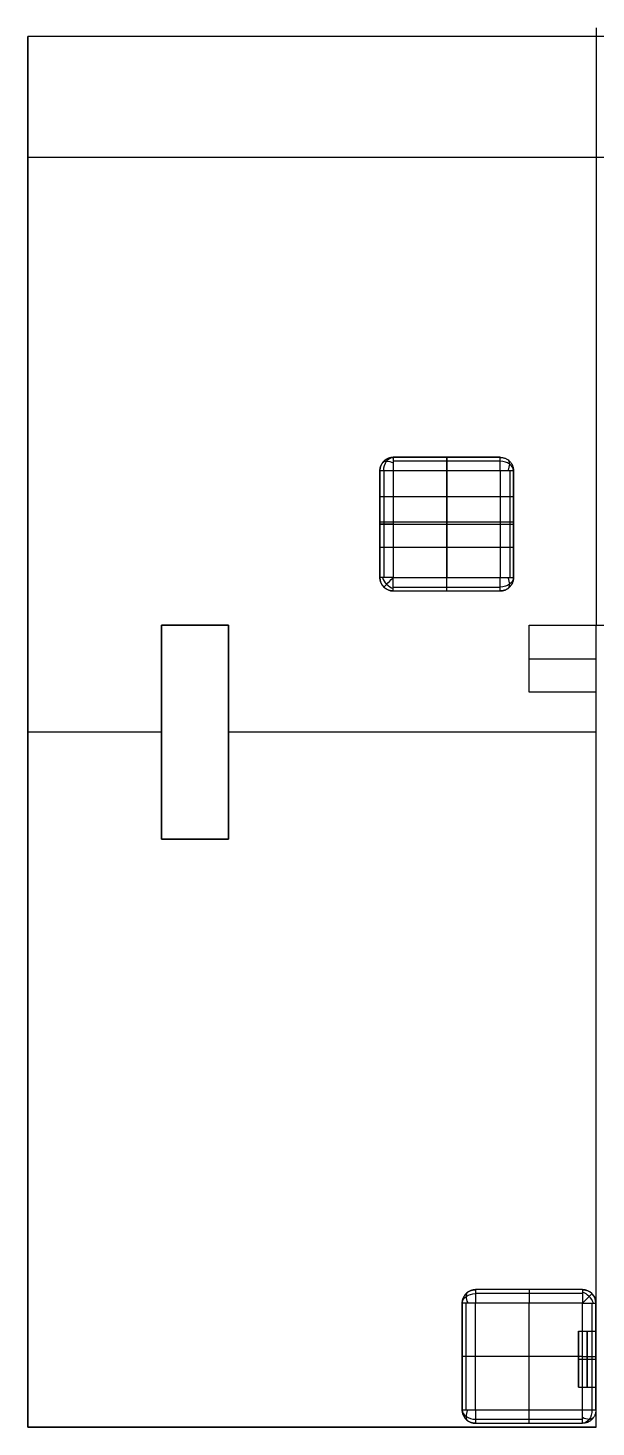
# Model space of a CAD drawing. Header units: millimetres. Extents: x -25 to 100, y -1 to 105.
# Drawn here: x -25 to 17.5, y 0 to 104.7 of the extents above; entities that cross this region are included whole.
import ezdxf

# ---------------------------------------------------------------- set-up
doc = ezdxf.new("R2010")
doc.units = ezdxf.units.MM
for name, color, linetype, true_color in [('Capa1', 1, 'Continuous', 0xff0000), ('Default', 7, 'Continuous', 0x000000), ('tachidou', 70, 'Continuous', 0x7fff00)]:
    doc.layers.add(name, color=color, linetype=linetype, true_color=true_color)

msp = doc.modelspace()

# ---------------------------------------------------------------- linework, layer by layer
at = {"layer": 'Capa1'}
for p, q in [((-25, 95.04, 30), (100, 95.04, 30)), ((12.5, 57.5, 32), (17.5, 57.5, 32)), ((-25, 52.03, 32), (-15, 52.03, 32)), ((-10, 52.03, 32), (17.5, 52.03, 32))]:
    msp.add_line(p, q, dxfattribs=at)
for points in [[(100, 104.06, 30), (37.5, 104.06, 30), (-25, 104.06, 30)], [(-25, 104.06, 30), (-25, 104.06, 31), (-25, 104.06, 32)], [(100, 104.06, 32), (37.5, 104.06, 32), (-25, 104.06, 32)], [(-25, 104.06, 32), (-25, 52.03, 32), (-25, 0, 32)], [(-25, 0, 30), (-25, 52.03, 30), (-25, 104.06, 30)], [(100, 104.06, 31), (37.5, 104.06, 31), (-25, 104.06, 31)], [(-25, 104.06, 31), (-25, 52.03, 31), (-25, 0, 31)], [(-15, 60, 30), (-15, 60, 31), (-15, 60, 32)], [(-10, 60, 30), (-12.5, 60, 30), (-15, 60, 30)], [(-15, 60, 30), (-15, 52, 30), (-15, 44, 30)], [(-15, 60, 32), (-12.5, 60, 32), (-10, 60, 32)], [(-15, 44, 32), (-15, 52, 32), (-15, 60, 32)], [(-12.5, 60, 30), (-12.5, 60, 31), (-12.5, 60, 32)], [(-10, 60, 30), (-10, 60, 31), (-10, 60, 32)], [(-10, 44, 30), (-10, 52, 30), (-10, 60, 30)], [(-10, 60, 32), (-10, 52, 32), (-10, 44, 32)], [(12.5, 60, 32), (15, 60, 32), (17.5, 60, 32)], [(12.5, 55, 32), (12.5, 57.5, 32), (12.5, 60, 32)], [(17.5, 60, 30), (37.5, 60, 30), (57.5, 60, 30)], [(17.5, 60, 32), (17.5, 60, 31), (17.5, 60, 30)], [(17.5, 20, 30), (17.5, 40, 30), (17.5, 60, 30)], [(17.5, 55, 32), (15, 55, 32), (12.5, 55, 32)], [(-25, 52.03, 30), (-25, 52.03, 31), (-25, 52.03, 32)], [(-15, 52, 30), (-15, 52, 31), (-15, 52, 32)], [(-10, 52, 30), (-10, 52, 31), (-10, 52, 32)], [(-15, 44, 30), (-15, 44, 31), (-15, 44, 32)], [(-15, 44, 30), (-12.5, 44, 30), (-10, 44, 30)], [(-10, 44, 32), (-12.5, 44, 32), (-15, 44, 32)], [(-12.5, 44, 30), (-12.5, 44, 31), (-12.5, 44, 32)], [(-10, 44, 30), (-10, 44, 31), (-10, 44, 32)], [(17.5, 30, 32), (17.5, 30, 31), (17.5, 30, 30)], [(17.5, 15, 30), (17.5, 17.5, 30), (17.5, 20, 30)], [(17.5, 0, 32), (17.5, 7.5, 32), (17.5, 15, 32)], [(17.5, 0, 30), (17.5, 7.5, 30), (17.5, 15, 30)], [(-25, 0, 32), (-3.75, 0, 32), (17.5, 0, 32)], [(-25, 0, 30), (-25, 0, 31), (-25, 0, 32)], [(17.5, 0, 30), (-3.75, 0, 30), (-25, 0, 30)], [(-25, 0, 31), (-3.75, 0, 31), (17.5, 0, 31)], [(17.5, 0, 32), (17.5, 0, 31), (17.5, 0, 30)]]:
    msp.add_open_spline(points, degree=2, dxfattribs=at)
at = {"layer": 'Default'}
for p, q in [((2.33, 72.57, 52.64), (10.33, 72.57, 52.64)), ((6.33, 72.57, 31.14), (6.33, 72.57, 74.14)), ((1.33, 71.57, 74.14), (1.33, 63.57, 74.14)), ((1.33, 63.57, 52.64), (1.33, 71.57, 52.64)), ((11.33, 71.57, 74.14), (11.33, 63.57, 74.14)), ((11.33, 63.57, 52.64), (11.33, 71.57, 52.64)), ((1.33, 70.67, 70.14), (1.33, 69.61, 70.14)), ((11.33, 70.47, 70.34), (11.33, 69.6, 70.34)), ((1.33, 67.77, 73.04), (1.33, 67.77, 72.04)), ((1.33, 67.77, 68.24), (1.33, 67.77, 67.24)), ((1.33, 67.57, 74.14), (1.33, 67.57, 73.04)), ((1.33, 67.57, 67.25), (1.33, 67.57, 31.14)), ((11.33, 67.57, 74.14), (11.33, 67.57, 73.24)), ((11.33, 67.57, 67.44), (11.33, 67.57, 31.14)), ((11.33, 67.57, 73.24), (11.33, 67.57, 72.04)), ((11.33, 67.57, 68.25), (11.33, 67.57, 67.44)), ((1.33, 65.81, 70.14), (1.33, 64.87, 70.14)), ((11.33, 65.82, 70.34), (11.33, 64.67, 70.34)), ((2.33, 62.57, 52.64), (10.33, 62.57, 52.64)), ((6.33, 62.57, 74.14), (6.33, 62.57, 31.14)), ((12.49, 10.28, 38.83), (12.49, 10.28, 30)), ((7.49, 1.28, 38.83), (7.49, 9.28, 38.83)), ((17.49, 1.28, 38.83), (17.49, 9.28, 38.83)), ((7.49, 2.38, 35.03), (7.49, 8.18, 35.03)), ((17.49, 7.18, 34.83), (17.49, 7.98, 34.83)), ((16.19, 2.98, 34.83), (16.19, 7.18, 34.83)), ((7.49, 5.28, 38.83), (7.49, 5.28, 37.93)), ((7.49, 5.28, 32.13), (7.49, 5.28, 30)), ((7.49, 5.28, 37.93), (7.49, 5.28, 32.13)), ((17.49, 5.28, 38.83), (17.49, 5.28, 37.73)), ((17.49, 5.28, 31.94), (17.49, 5.28, 30)), ((16.19, 5.08, 36.93), (16.19, 5.08, 32.73)), ((17.49, 5.08, 37.73), (17.49, 5.08, 36.93)), ((17.49, 5.08, 32.73), (17.49, 5.08, 31.93)), ((17.49, 2.18, 34.83), (17.49, 2.98, 34.83)), ((12.49, 0.28, 30), (12.49, 0.28, 38.83))]:
    msp.add_line(p, q, dxfattribs=at)
at = {"layer": 'Default', "extrusion": (0.503912, 0.701531, -0.503912)}
msp.add_arc((39.86, 94.02, 14.02), 1, 0.0045, 70.0972, dxfattribs=at)
at = {"layer": 'Default', "extrusion": (-0.707107, 0, -0.707107)}
msp.add_arc((-71.57, 50.78, -54.07), 1, 90, 180, dxfattribs=at)
at = {"layer": 'Default', "extrusion": (-1, 2.46519e-32, 1.59595e-16)}
msp.add_arc((-71.57, 74.14, -10.33), 1, 90, 180, dxfattribs=at)
at = {"layer": 'Default', "extrusion": (0, -0.707107, 0.707107)}
msp.add_arc((10.33, 103.03, 1.82), 1, 0, 90, dxfattribs=at)
at = {"layer": 'Default', "extrusion": (-0.701531, 0.503912, 0.503912)}
msp.add_arc((-64.15, 47.23, 66.18), 1, 109.9028, 179.9955, dxfattribs=at)
at = {"layer": 'Default', "extrusion": (-2.22045e-16, -1, 2.22045e-16)}
msp.add_arc((2.33, 74.14, -71.57), 1, 90, 180, dxfattribs=at)
at = {"layer": 'Default'}
for centre, start, end in [((2.33, 63.57, 74.14), 180, 270), ((16.49, 9.28, 38.83), 0, 90)]:
    msp.add_arc(centre, 1, start, end, dxfattribs=at)
at = {"layer": 'Default', "extrusion": (0.503912, 0.503912, 0.701531)}
msp.add_arc((43.3, 20.15, 85.22), 1, 54.9537, 125.0463, dxfattribs=at)
at = {"layer": 'Default', "extrusion": (-0.707107, 0.707107, 0)}
msp.add_arc((-46.59, 74.14, 43.3), 1, 0, 90, dxfattribs=at)
at = {"layer": 'Default', "extrusion": (-1, -5.7932e-30, 1.77636e-15)}
msp.add_arc((-63.57, 74.14, -10.33), 1, 0, 90, dxfattribs=at)
at = {"layer": 'Default', "extrusion": (0, -0.707107, -0.707107)}
msp.add_arc((10.33, 7.48, -97.38), 1, 0, 90, dxfattribs=at)
at = {"layer": 'Default', "extrusion": (-0.701531, -0.503912, 0.503912)}
msp.add_arc((-45.6, 86.96, -1.92), 1, 0.0045, 70.0972, dxfattribs=at)
at = {"layer": 'Default', "extrusion": (0, 0.707107, -0.707107)}
msp.add_arc((-8.49, 34.02, -20.9), 1, 0, 90, dxfattribs=at)
at = {"layer": 'Default', "extrusion": (0.701531, 0.503912, 0.503912)}
msp.add_arc((2.59, 27.34, 30.2), 1, 0.0045, 70.0972, dxfattribs=at)
at = {"layer": 'Default', "extrusion": (1, -5.1769e-31, 0)}
msp.add_arc((9.28, 38.83, 8.49), 1, 0, 90, dxfattribs=at)
at = {"layer": 'Default', "extrusion": (-0.503912, -0.503912, 0.701531)}
msp.add_arc((5.1, 40.46, 14.26), 1, 54.9537, 125.0463, dxfattribs=at)
at = {"layer": 'Default', "extrusion": (0.707107, -0.707107, 0)}
msp.add_arc((18.22, 38.83, 5.1), 1, 0, 90, dxfattribs=at)
at = {"layer": 'Default', "extrusion": (0, 0.707107, 0.707107)}
msp.add_arc((-8.49, 26.55, 28.37), 1, 0, 90, dxfattribs=at)
at = {"layer": 'Default', "extrusion": (0.701531, -0.503912, 0.503912)}
msp.add_arc((5.99, 30.45, 24.88), 1, 109.9028, 179.9955, dxfattribs=at)
at = {"layer": 'Default', "extrusion": (1, -1.59595e-16, 1.59595e-16)}
msp.add_arc((1.28, 38.83, 8.49), 1, 90, 180, dxfattribs=at)
at = {"layer": 'Default', "extrusion": (-8.88178e-16, 1, 2.22045e-16)}
msp.add_arc((-16.49, 38.83, 1.28), 1, 90, 180, dxfattribs=at)
at = {"layer": 'Default', "extrusion": (0.707107, 0, -0.707107)}
msp.add_arc((1.28, 39.12, -15.8), 1, 90, 180, dxfattribs=at)
at = {"layer": 'Default', "extrusion": (-0.503912, -0.701531, -0.503912)}
msp.add_arc((12.64, 28.17, -28.78), 1, 0.0045, 70.0972, dxfattribs=at)
at = {"layer": 'Default'}
for points in [[(1.33, 71.57, 31.14), (1.33, 72.57, 31.14), (2.33, 72.57, 31.14)], [(1.33, 71.57, 74.14), (1.33, 72.57, 74.14), (2.33, 72.57, 74.14)], [(2.33, 72.57, 52.64), (1.33, 72.57, 52.64), (1.33, 71.57, 52.64)], [(2.33, 72.57, 74.14), (2.33, 72.57, 75.14), (2.33, 71.57, 75.14)], [(6.33, 72.57, 74.14), (6.33, 72.57, 75.14), (6.33, 71.57, 75.14)], [(10.33, 72.57, 31.14), (11.33, 72.57, 31.14), (11.33, 71.57, 31.14)], [(10.33, 72.57, 74.14), (11.33, 72.57, 74.14), (11.33, 71.57, 74.14)], [(10.33, 72.57, 52.64), (11.33, 72.57, 52.64), (11.33, 71.57, 52.64)], [(11.33, 71.57, 74.14), (11.33, 71.57, 75.14), (10.33, 71.57, 75.14)], [(1.33, 67.77, 67.24), (1.33, 64.87, 67.24), (1.33, 64.87, 70.14)], [(2.33, 67.57, 75.14), (1.33, 67.57, 75.14), (1.33, 67.57, 74.14)], [(10.33, 67.57, 75.14), (11.33, 67.57, 75.14), (11.33, 67.57, 74.14)], [(2.33, 62.57, 31.14), (1.33, 62.57, 31.14), (1.33, 63.57, 31.14)], [(2.33, 63.57, 75.14), (1.33, 63.57, 75.14), (1.33, 63.57, 74.14)], [(2.33, 62.57, 52.64), (1.33, 62.57, 52.64), (1.33, 63.57, 52.64)], [(2.33, 62.57, 74.14), (2.33, 62.57, 75.14), (2.33, 63.57, 75.14)], [(6.33, 62.57, 74.14), (6.33, 62.57, 75.14), (6.33, 63.57, 75.14)], [(11.33, 63.57, 31.14), (11.33, 62.57, 31.14), (10.33, 62.57, 31.14)], [(11.33, 63.57, 74.14), (11.33, 62.57, 74.14), (10.33, 62.57, 74.14)], [(10.33, 63.57, 75.14), (11.33, 63.57, 75.14), (11.33, 63.57, 74.14)], [(10.33, 62.57, 52.64), (11.33, 62.57, 52.64), (11.33, 63.57, 52.64)], [(7.49, 9.28, 38.83), (7.49, 10.28, 38.83), (8.49, 10.28, 38.83)], [(8.49, 10.28, 30), (7.49, 10.28, 30), (7.49, 9.28, 30)], [(12.49, 10.28, 38.83), (12.49, 10.28, 39.83), (12.49, 9.28, 39.83)], [(16.49, 10.28, 38.83), (16.49, 10.28, 39.83), (16.49, 9.28, 39.83)], [(16.49, 10.28, 30), (17.49, 10.28, 30), (17.49, 9.28, 30)], [(8.49, 9.28, 39.83), (7.49, 9.28, 39.83), (7.49, 9.28, 38.83)], [(16.49, 9.28, 39.83), (17.49, 9.28, 39.83), (17.49, 9.28, 38.83)], [(17.49, 5.08, 31.93), (17.49, 7.98, 31.93), (17.49, 7.98, 34.83)], [(8.49, 5.28, 39.83), (7.49, 5.28, 39.83), (7.49, 5.28, 38.83)], [(16.49, 5.28, 39.83), (17.49, 5.28, 39.83), (17.49, 5.28, 38.83)], [(8.49, 0.28, 38.83), (7.49, 0.28, 38.83), (7.49, 1.28, 38.83)], [(7.49, 1.28, 38.83), (7.49, 1.28, 39.83), (8.49, 1.28, 39.83)], [(7.49, 1.28, 30), (7.49, 0.28, 30), (8.49, 0.28, 30)], [(12.49, 0.28, 38.83), (12.49, 0.28, 39.83), (12.49, 1.28, 39.83)], [(17.49, 1.28, 38.83), (17.49, 0.28, 38.83), (16.49, 0.28, 38.83)], [(16.49, 0.28, 38.83), (16.49, 0.28, 39.83), (16.49, 1.28, 39.83)], [(17.49, 1.28, 30), (17.49, 0.28, 30), (16.49, 0.28, 30)]]:
    msp.add_rational_spline(points, [1, 0.707106781187, 1], degree=2, dxfattribs=at)
for points in [[(1.62, 72.27, 31.14), (1.62, 72.27, 52.64), (1.62, 72.27, 74.14)], [(2.33, 72.57, 31.14), (6.33, 72.57, 31.14), (10.33, 72.57, 31.14)], [(10.33, 72.57, 74.14), (6.33, 72.57, 74.14), (2.33, 72.57, 74.14)], [(2.33, 72.57, 31.14), (2.33, 72.57, 52.64), (2.33, 72.57, 74.14)], [(10.33, 72.27, 74.85), (6.33, 72.27, 74.85), (2.33, 72.27, 74.85)], [(6.33, 62.57, 31.14), (6.33, 67.57, 31.14), (6.33, 72.57, 31.14)], [(10.33, 72.57, 31.14), (10.33, 72.57, 52.64), (10.33, 72.57, 74.14)], [(11.04, 72.27, 31.14), (11.04, 72.27, 52.64), (11.04, 72.27, 74.14)], [(1.33, 63.57, 31.14), (1.33, 67.57, 31.14), (1.33, 71.57, 31.14)], [(1.33, 71.57, 31.14), (1.33, 71.57, 52.64), (1.33, 71.57, 74.14)], [(1.62, 71.57, 74.85), (1.62, 67.57, 74.85), (1.62, 63.57, 74.85)], [(10.33, 71.57, 75.14), (6.33, 71.57, 75.14), (2.33, 71.57, 75.14)], [(2.33, 71.57, 75.14), (2.33, 67.57, 75.14), (2.33, 63.57, 75.14)], [(6.33, 71.57, 75.14), (6.33, 67.57, 75.14), (6.33, 63.57, 75.14)], [(10.33, 71.57, 75.14), (10.33, 67.57, 75.14), (10.33, 63.57, 75.14)], [(11.04, 71.57, 74.85), (11.04, 67.57, 74.85), (11.04, 63.57, 74.85)], [(11.33, 63.57, 31.14), (11.33, 67.57, 31.14), (11.33, 71.57, 31.14)], [(11.33, 71.57, 31.14), (11.33, 71.57, 52.64), (11.33, 71.57, 74.14)], [(11.33, 69.61, 70.14), (6.33, 69.61, 70.14), (1.33, 69.61, 70.14)], [(11.33, 67.71, 68.24), (6.33, 67.71, 68.24), (1.33, 67.71, 68.24)], [(11.33, 67.71, 72.04), (6.33, 67.71, 72.04), (1.33, 67.71, 72.04)], [(1.33, 67.57, 31.14), (6.33, 67.57, 31.14), (11.33, 67.57, 31.14)], [(2.33, 67.57, 75.14), (6.33, 67.57, 75.14), (10.33, 67.57, 75.14)], [(11.33, 65.81, 70.14), (6.33, 65.81, 70.14), (1.33, 65.81, 70.14)], [(1.33, 63.57, 74.14), (1.33, 63.57, 52.64), (1.33, 63.57, 31.14)], [(1.62, 62.86, 74.14), (1.62, 62.86, 52.64), (1.62, 62.86, 31.14)], [(2.33, 63.57, 75.14), (6.33, 63.57, 75.14), (10.33, 63.57, 75.14)], [(2.33, 62.86, 74.85), (6.33, 62.86, 74.85), (10.33, 62.86, 74.85)], [(11.04, 62.86, 74.14), (11.04, 62.86, 52.64), (11.04, 62.86, 31.14)], [(11.33, 63.57, 74.14), (11.33, 63.57, 52.64), (11.33, 63.57, 31.14)], [(2.33, 62.57, 31.14), (6.33, 62.57, 31.14), (10.33, 62.57, 31.14)], [(2.33, 62.57, 74.14), (2.33, 62.57, 52.64), (2.33, 62.57, 31.14)], [(2.33, 62.57, 74.14), (6.33, 62.57, 74.14), (10.33, 62.57, 74.14)], [(10.33, 62.57, 74.14), (10.33, 62.57, 52.64), (10.33, 62.57, 31.14)], [(7.78, 9.99, 38.83), (7.78, 9.99, 34.42), (7.78, 9.99, 30)], [(8.49, 10.28, 38.83), (8.49, 10.28, 34.42), (8.49, 10.28, 30)], [(16.49, 10.28, 38.83), (12.49, 10.28, 38.83), (8.49, 10.28, 38.83)], [(16.49, 10.28, 30), (12.49, 10.28, 30), (8.49, 10.28, 30)], [(16.49, 9.99, 39.54), (12.49, 9.99, 39.54), (8.49, 9.99, 39.54)], [(16.49, 10.28, 38.83), (16.49, 10.28, 34.42), (16.49, 10.28, 30)], [(17.2, 9.99, 38.83), (17.2, 9.99, 34.42), (17.2, 9.99, 30)], [(7.49, 9.28, 38.83), (7.49, 9.28, 34.42), (7.49, 9.28, 30)], [(7.49, 9.28, 30), (7.49, 5.28, 30), (7.49, 1.28, 30)], [(7.78, 1.28, 39.54), (7.78, 5.28, 39.54), (7.78, 9.28, 39.54)], [(8.49, 1.28, 39.83), (8.49, 5.28, 39.83), (8.49, 9.28, 39.83)], [(16.49, 9.28, 39.83), (12.49, 9.28, 39.83), (8.49, 9.28, 39.83)], [(12.49, 1.28, 39.83), (12.49, 5.28, 39.83), (12.49, 9.28, 39.83)], [(16.49, 1.28, 39.83), (16.49, 5.28, 39.83), (16.49, 9.28, 39.83)], [(17.2, 1.28, 39.54), (17.2, 5.28, 39.54), (17.2, 9.28, 39.54)], [(17.49, 9.28, 38.83), (17.49, 9.28, 34.42), (17.49, 9.28, 30)], [(17.49, 9.28, 30), (17.49, 5.28, 30), (17.49, 1.28, 30)], [(16.19, 7.18, 34.83), (16.84, 7.18, 34.83), (17.49, 7.18, 34.83)], [(16.49, 5.28, 39.83), (12.49, 5.28, 39.83), (8.49, 5.28, 39.83)], [(16.19, 5.08, 32.73), (16.84, 5.08, 32.73), (17.49, 5.08, 32.73)], [(16.19, 5.08, 36.93), (16.84, 5.08, 36.93), (17.49, 5.08, 36.93)], [(16.19, 2.98, 34.83), (16.84, 2.98, 34.83), (17.49, 2.98, 34.83)], [(7.49, 1.28, 30), (7.49, 1.28, 34.42), (7.49, 1.28, 38.83)], [(8.49, 1.28, 39.83), (12.49, 1.28, 39.83), (16.49, 1.28, 39.83)], [(17.49, 1.28, 30), (17.49, 1.28, 34.42), (17.49, 1.28, 38.83)], [(7.78, 0.58, 30), (7.78, 0.58, 34.42), (7.78, 0.58, 38.83)], [(8.49, 0.58, 39.54), (12.49, 0.58, 39.54), (16.49, 0.58, 39.54)], [(8.49, 0.28, 38.83), (12.49, 0.28, 38.83), (16.49, 0.28, 38.83)], [(8.49, 0.28, 30), (12.49, 0.28, 30), (16.49, 0.28, 30)], [(8.49, 0.28, 30), (8.49, 0.28, 34.42), (8.49, 0.28, 38.83)], [(16.49, 0.28, 30), (16.49, 0.28, 34.42), (16.49, 0.28, 38.83)], [(17.2, 0.58, 30), (17.2, 0.58, 34.42), (17.2, 0.58, 38.83)]]:
    msp.add_open_spline(points, degree=2, dxfattribs=at)
for points, weights, knots in [([(1.33, 64.87, 70.14), (1.33, 64.87, 73.04), (1.33, 67.77, 73.04), (1.33, 70.67, 73.04), (1.33, 70.67, 70.14), (1.33, 70.67, 67.24), (1.33, 67.77, 67.24)], [1, 0.707106781187, 1, 0.707106781187, 1, 0.707106781187, 1], [4.555309, 4.555309, 4.555309, 9.110619, 9.110619, 13.665928, 13.665928, 18.221237, 18.221237, 18.221237]), ([(11.33, 67.57, 67.44), (11.33, 64.67, 67.44), (11.33, 64.67, 70.34), (11.33, 64.67, 73.24), (11.33, 67.57, 73.24), (11.33, 70.47, 73.24), (11.33, 70.47, 70.34), (11.33, 70.47, 67.44), (11.33, 67.57, 67.44)], [1, 0.707106781187, 1, 0.707106781187, 1, 0.707106781187, 1, 0.707106781187, 1], [0, 0, 0, 4.555309, 4.555309, 9.110619, 9.110619, 13.665928, 13.665928, 18.221237, 18.221237, 18.221237]), ([(1.33, 67.71, 68.24), (1.33, 65.81, 68.24), (1.33, 65.81, 70.14), (1.33, 65.81, 72.04), (1.33, 67.71, 72.04), (1.33, 69.61, 72.04), (1.33, 69.61, 70.14), (1.33, 69.61, 68.24), (1.33, 67.71, 68.24)], [1, 0.707106781187, 1, 0.707106781187, 1, 0.707106781187, 1, 0.707106781187, 1], [0, 0, 0, 2.984513, 2.984513, 5.969026, 5.969026, 8.953539, 8.953539, 11.938052, 11.938052, 11.938052]), ([(6.33, 67.71, 68.24), (6.33, 65.81, 68.24), (6.33, 65.81, 70.14), (6.33, 65.81, 72.04), (6.33, 67.71, 72.04), (6.33, 69.61, 72.04), (6.33, 69.61, 70.14), (6.33, 69.61, 68.24), (6.33, 67.71, 68.24)], [1, 0.707106781187, 1, 0.707106781187, 1, 0.707106781187, 1, 0.707106781187, 1], [0, 0, 0, 2.984513, 2.984513, 5.969026, 5.969026, 8.953539, 8.953539, 11.938052, 11.938052, 11.938052]), ([(11.33, 67.71, 68.24), (11.33, 65.81, 68.24), (11.33, 65.81, 70.14), (11.33, 65.81, 72.04), (11.33, 67.71, 72.04), (11.33, 69.61, 72.04), (11.33, 69.61, 70.14), (11.33, 69.61, 68.24), (11.33, 67.71, 68.24)], [1, 0.707106781187, 1, 0.707106781187, 1, 0.707106781187, 1, 0.707106781187, 1], [0, 0, 0, 2.984513, 2.984513, 5.969026, 5.969026, 8.953539, 8.953539, 11.938052, 11.938052, 11.938052]), ([(7.49, 5.28, 32.13), (7.49, 8.18, 32.13), (7.49, 8.18, 35.03), (7.49, 8.18, 37.93), (7.49, 5.28, 37.93), (7.49, 2.38, 37.93), (7.49, 2.38, 35.03), (7.49, 2.38, 32.13), (7.49, 5.28, 32.13)], [1, 0.707106781187, 1, 0.707106781187, 1, 0.707106781187, 1, 0.707106781187, 1], [0, 0, 0, 4.555309, 4.555309, 9.110619, 9.110619, 13.665928, 13.665928, 18.221237, 18.221237, 18.221237]), ([(17.49, 7.98, 34.83), (17.49, 7.98, 37.73), (17.49, 5.08, 37.73), (17.49, 2.18, 37.73), (17.49, 2.18, 34.83), (17.49, 2.18, 31.93), (17.49, 5.08, 31.93)], [1, 0.707106781187, 1, 0.707106781187, 1, 0.707106781187, 1], [4.555309, 4.555309, 4.555309, 9.110619, 9.110619, 13.665928, 13.665928, 18.221237, 18.221237, 18.221237]), ([(16.19, 5.08, 32.73), (16.19, 7.18, 32.73), (16.19, 7.18, 34.83), (16.19, 7.18, 36.93), (16.19, 5.08, 36.93), (16.19, 2.98, 36.93), (16.19, 2.98, 34.83), (16.19, 2.98, 32.73), (16.19, 5.08, 32.73)], [1, 0.707106781187, 1, 0.707106781187, 1, 0.707106781187, 1, 0.707106781187, 1], [0, 0, 0, 3.298672, 3.298672, 6.597345, 6.597345, 9.896017, 9.896017, 13.194689, 13.194689, 13.194689]), ([(16.84, 5.08, 32.73), (16.84, 7.18, 32.73), (16.84, 7.18, 34.83), (16.84, 7.18, 36.93), (16.84, 5.08, 36.93), (16.84, 2.98, 36.93), (16.84, 2.98, 34.83), (16.84, 2.98, 32.73), (16.84, 5.08, 32.73)], [1, 0.707106781187, 1, 0.707106781187, 1, 0.707106781187, 1, 0.707106781187, 1], [0, 0, 0, 3.298672, 3.298672, 6.597345, 6.597345, 9.896017, 9.896017, 13.194689, 13.194689, 13.194689]), ([(17.49, 5.08, 32.73), (17.49, 7.18, 32.73), (17.49, 7.18, 34.83), (17.49, 7.18, 36.93), (17.49, 5.08, 36.93), (17.49, 2.98, 36.93), (17.49, 2.98, 34.83), (17.49, 2.98, 32.73), (17.49, 5.08, 32.73)], [1, 0.707106781187, 1, 0.707106781187, 1, 0.707106781187, 1, 0.707106781187, 1], [0, 0, 0, 3.298672, 3.298672, 6.597345, 6.597345, 9.896017, 9.896017, 13.194689, 13.194689, 13.194689])]:
    msp.add_rational_spline(points, weights, degree=2, knots=knots, dxfattribs=at)
at = {"layer": 'tachidou', "color": 5, "true_color": 0x0000ff}
msp.add_open_spline([(17.5, 104.7, 52), (17.5, 82.35, 42), (17.5, 60, 32)], degree=2, dxfattribs=at)

doc.saveas('drawing.dxf')
